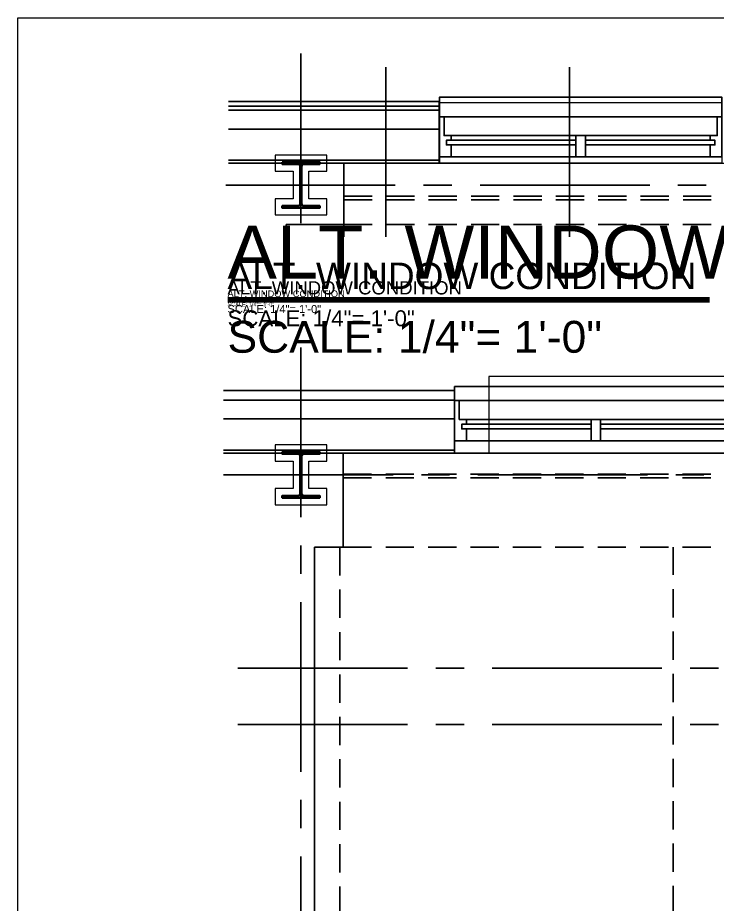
# Model space of a CAD drawing. Header units: inches. Extents: x 5995 to 10907, y 3795 to 5123.
# Drawn here: x 5995.4 to 6143.9, y 4934.7 to 5122.9 of the extents above; entities that cross this region are included whole.
import ezdxf
from ezdxf.enums import TextEntityAlignment as Align
from ezdxf.xclip import XClip

# ---------------------------------------------------------------- set-up
doc = ezdxf.new("R2010")
doc.units = ezdxf.units.IN
doc.header["$LTSCALE"] = 48
doc.header["$MEASUREMENT"] = 0
doc.header["$XCLIPFRAME"] = 0
for name, pattern in [('CENTER2', [1.125, 0.75, -0.125, 0.125, -0.125]), ('HIDDEN', [0.375, 0.25, -0.125]), ('HIDDEN2', [0.1875, 0.125, -0.0625])]:
    doc.linetypes.add(name, pattern=pattern)
for name, color, linetype in [('_0_Objects', 8, 'Continuous'), ('A-Flor-Ovhd', 8, 'HIDDEN2'), ('A-Flor-Soffit', 8, 'HIDDEN2'), ('A-Glaz', 8, 'Continuous'), ('A-Glaz-Sill', 8, 'Continuous'), ('A-Grid(3-32)', 8, 'CENTER2'), ('A-Wall-Full', 8, 'Continuous'), ('A-Wall-Hatch', 8, 'Continuous')]:
    doc.layers.add(name, color=color, linetype=linetype)
for name, color, linetype, lineweight in [('A-Detl-Hatch', 8, 'Continuous', 18), ('G-Anno-Ttlb', 8, 'Continuous', 50), ('G-Anno-Ttlb @ 12', 8, 'Continuous', 50), ('G-Anno-Ttlb @ 24', 8, 'Continuous', 50), ('G-Anno-Ttlb @ 48', 8, 'Continuous', 50), ('G-Anno-Ttlb @ 96', 8, 'Continuous', 50), ('S-Detl-Hatch', 8, 'Continuous', 18), ('S-Detl-Wide', 8, 'Continuous', 35)]:
    doc.layers.add(name, color=color, linetype=linetype, lineweight=lineweight)
doc.layers.add('G-Anno-Nplt', color=8, linetype='Continuous', lineweight=18, plot=False)
doc.layers.add('G-Anno-View', color=8, linetype='Continuous', lineweight=18, plot=False)
doc.styles.add('RomanS', font='arial.ttf')
doc.styles.get("Standard").update_dxf_attribs({"font": 'arial.ttf'})

# ---------------------------------------------------------------- blocks, each defined once
blk = doc.blocks.new('King Studio 1')
at = {"layer": 'A-Flor-Soffit'}
for p, q in [((8.36, 260.64), (8.36, 146.75)), ((9.12, 260.64), (188.88, 260.64)), ((79.12, 146.75), (79.12, 260.64))]:
    blk.add_line(p, q, dxfattribs=at)
at = {"layer": 'A-Wall-Full'}
for p, q in [((9.12, 280.63), (9.12, 260.64)), ((3, 146.75), (3, 260.64)), ((3, 260.64), (9.12, 260.64))]:
    blk.add_line(p, q, dxfattribs=at)
at = {"layer": 'G-Anno-Nplt'}
blk.add_line((9.12, 280.63), (215.02, 280.63), dxfattribs=at)
for points in [[(40, 280.63), (100, 280.63), (100, 296.87), (40, 296.87)], [(32.75, 294.75), (92.75, 294.75), (92.75, 280.63), (32.75, 280.63)]]:
    blk.add_lwpolyline(points, close=True, dxfattribs=at)
blk = doc.blocks.new('King Studio 1- 06')
at = {"layer": 'A-Flor-Soffit'}
for q in [(185.38, 267.63), (8.36, 146.75)]:
    blk.add_line((8.36, 267.63), q, dxfattribs=at)
at = {"layer": 'A-Wall-Full'}
for p, q in [((8.36, 280.63), (8.36, 267.63)), ((-3.85, 267.63), (-3.85, 146.75)), ((-3.85, 267.63), (8.36, 267.63))]:
    blk.add_line(p, q, dxfattribs=at)
at = {"layer": 'G-Anno-Nplt'}
blk.add_line((8.36, 280.63), (212.63, 280.62), dxfattribs=at)
blk.add_lwpolyline([(28.63, 280.62), (28.63, 293.5), (88.63, 293.5), (88.63, 280.62)], close=True, dxfattribs=at)
blk = doc.blocks.new('EXTERIOR WINDOW 3')
at = {"layer": 'A-Glaz'}
for p, q in [((5693, -8445.75), (5693, -8419.25)), ((5694, -8445.75), (5694, -8419.25)), ((5695, -8474.25), (5695, -8419.25)), ((5693, -8474.25), (5693, -8447.75)), ((5694, -8474.25), (5694, -8447.75))]:
    blk.add_line(p, q, dxfattribs=at)
for points in [[(5693, -8419.25), (5690.5, -8419.25), (5690.5, -8416.75), (5699, -8416.75), (5699, -8417.75), (5695, -8417.75), (5695, -8419.25), (5694, -8419.25), (5694, -8418.25), (5693, -8418.25), (5693, -8419.25)], [(5693, -8474.25), (5690.5, -8474.25), (5690.5, -8476.75), (5699, -8476.75), (5699, -8475.75), (5695, -8475.75), (5695, -8474.25), (5694, -8474.25), (5694, -8475.25), (5693, -8475.25), (5693, -8474.25)]]:
    blk.add_lwpolyline(points, dxfattribs=at)
blk.add_lwpolyline([(5690.5, -8445.75), (5690.5, -8447.75), (5695, -8447.75), (5695, -8445.75)], close=True, dxfattribs=at)
at = {"layer": 'A-Glaz-Sill'}
for p, q in [((5689.12, -8416.75), (5689.12, -8476.75)), ((5690.5, -8419.25), (5690.5, -8474.25)), ((5699, -8475.75), (5699, -8417.75))]:
    blk.add_line(p, q, dxfattribs=at)
blk.add_lwpolyline([(5699, -8476.75), (5703.12, -8476.75), (5703.12, -8416.75), (5699, -8416.75)], dxfattribs=at)
blk = doc.blocks.new('EXTERIOR WINDOW 4')
at = {"layer": 'A-Glaz'}
for p, q in [((3139.62, -8499), (3194.62, -8499)), ((3139.62, -8500), (3166.12, -8500)), ((3168.12, -8500), (3194.62, -8500)), ((3139.62, -8501), (3166.12, -8501)), ((3168.12, -8501), (3194.62, -8501))]:
    blk.add_line(p, q, dxfattribs=at)
for points in [[(3139.62, -8501), (3139.62, -8503.5), (3137.12, -8503.5), (3137.12, -8495), (3138.12, -8495), (3138.12, -8499), (3139.62, -8499), (3139.62, -8500), (3138.62, -8500), (3138.62, -8501), (3139.62, -8501)], [(3194.62, -8501), (3194.62, -8503.5), (3197.12, -8503.5), (3197.12, -8495), (3196.12, -8495), (3196.12, -8499), (3194.62, -8499), (3194.62, -8500), (3195.62, -8500), (3195.62, -8501), (3194.62, -8501)]]:
    blk.add_lwpolyline(points, dxfattribs=at)
blk.add_lwpolyline([(3168.12, -8503.5), (3166.12, -8503.5), (3166.12, -8499), (3168.12, -8499)], close=True, dxfattribs=at)
at = {"layer": 'A-Glaz-Sill'}
for p, q in [((3138.12, -8495), (3196.12, -8495)), ((3194.62, -8503.5), (3139.62, -8503.5)), ((3197.12, -8506.13), (3137.12, -8506.13))]:
    blk.add_line(p, q, dxfattribs=at)
blk.add_lwpolyline([(3137.12, -8495), (3137.12, -8492), (3197.12, -8492), (3197.12, -8495)], dxfattribs=at)
blk = doc.blocks.new('2ND FLOOR CORE & SHELL')
at = {"layer": 'A-Wall-Full'}
for p, q in [((8953.12, -8296.13), (8953.12, -8398.13)), ((8966.25, -8296.13), (8966.25, -8398.13)), ((8953.12, -8398.13), (8965.12, -8398.13)), ((9065.12, -8574.87), (9137.12, -8574.87)), ((9137.12, -8588.12), (9137.12, -8574.87)), ((9137.12, -8588.12), (9065.12, -8588.12)), ((11689.12, -8844.75), (11689.12, -9209.38)), ((11704.5, -8844.75), (11704.5, -9224.75))]:
    blk.add_line(p, q, dxfattribs=at)
at = {"layer": 'A-Wall-Hatch'}
for p, q in [((8953.75, -8296.13), (8953.75, -8398.13)), ((8960.37, -8296.13), (8960.37, -8398.13)), ((8964.37, -8296.13), (8964.37, -8398.13)), ((8965.25, -8296.13), (8965.25, -8398.13)), ((9065.12, -8576.87), (9137.12, -8576.87)), ((9137.12, -8580.87), (9065.12, -8580.87)), ((9137.12, -8587.5), (9065.12, -8587.5)), ((11689.75, -8844.75), (11689.75, -9210)), ((11696.37, -8844.75), (11696.37, -9216.63)), ((11699.87, -8844.75), (11699.87, -9220.13)), ((11700.87, -8844.75), (11700.87, -9221.13))]:
    blk.add_line(p, q, dxfattribs=at)
at = {"xscale": -1, "rotation": 180}
blk.add_blockref('EXTERIOR WINDOW 3', (3264, -16874.88), dxfattribs=at)
blk.add_blockref('EXTERIOR WINDOW 4', (6000, -82))
blk = doc.blocks.new('*U8')
at = {"layer": 'A-Detl-Hatch'}
h = blk.add_hatch(dxfattribs=at)
h.set_pattern_fill('ANSI32', color=256, scale=6, style=0)
h.set_pattern_definition([(45, (0, -4.865), (-1.591, 1.591), []), (45, (1.0607, -4.865), (-1.591, 1.591), [])])
edge = h.paths.add_edge_path()
edge.add_line((3.98, -9.73), (3.98, -9.295))
edge.add_line((3.98, -9.295), (0.645, -9.295))
edge.add_arc((0.645, -8.795), 0.5, 180, 270, ccw=False)
edge.add_line((0.145, -8.795), (0.145, -0.935))
edge.add_arc((0.645, -0.935), 0.5, 90, 180, ccw=False)
edge.add_line((0.645, -0.435), (3.98, -0.435))
edge.add_line((3.98, -0.435), (3.98, 0))
edge.add_line((3.98, 0), (-3.98, 0))
edge.add_line((-3.98, 0), (-3.98, -0.435))
edge.add_line((-3.98, -0.435), (-0.645, -0.435))
edge.add_arc((-0.645, -0.935), 0.5, 0, 90, ccw=False)
edge.add_line((-0.145, -0.935), (-0.145, -8.795))
edge.add_arc((-0.645, -8.795), 0.5, -90, 0, ccw=False)
edge.add_line((-0.645, -9.295), (-3.98, -9.295))
edge.add_line((-3.98, -9.295), (-3.98, -9.73))
edge.add_line((-3.98, -9.73), (3.98, -9.73))
at = {"linetype": 'ByBlock'}
blk.add_lwpolyline([(3.98, -9.73), (3.98, -9.295), (0.645, -9.295, -0.4142136), (0.145, -8.795), (0.145, -0.935, -0.4142136), (0.645, -0.435), (3.98, -0.435), (3.98, 0), (-3.98, 0), (-3.98, -0.435), (-0.645, -0.435, -0.4142136), (-0.145, -0.935), (-0.145, -8.795, -0.4142136), (-0.645, -9.295), (-3.98, -9.295), (-3.98, -9.73)], format="xyb", close=True, dxfattribs=at)
blk = doc.blocks.new('W10X33')
at = {"layer": 'S-Detl-Hatch'}
blk.add_lwpolyline([(13773.28, -7309.78), (13773.28, -7306.34), (13769.45, -7306.34), (13769.45, -7300.48), (13773.28, -7300.48), (13773.28, -7297.05), (13762.32, -7297.05), (13762.32, -7300.48), (13766.16, -7300.48), (13766.16, -7306.34), (13762.32, -7306.34), (13762.32, -7309.78)], close=True, dxfattribs=at)
at = {"layer": 'S-Detl-Wide'}
blk.add_blockref('*U8', (13767.8, -7298.55), dxfattribs=at)
blk = doc.blocks.new('2ND FLOOR - STRUCTURAL GRID')
at = {"layer": 'A-Grid(3-32)'}
for p, q in [((8948.5, -7426.01), (8948.5, -9409.77)), ((9104.5, -7426.01), (9104.5, -9409.77)), ((11912.5, -8368.75), (8104.5, -8368.75)), ((8122.72, -8386.75), (11894.28, -8386.75)), ((8119.38, -8425.75), (11897.61, -8425.75)), ((8104.5, -8592.75), (11912.5, -8592.75)), ((11912.5, -8645.75), (8104.5, -8645.75))]:
    blk.add_line(p, q, dxfattribs=at)
blk.add_lwpolyline([(11888.38, -8633.75), (8129.44, -8633.75), (8117.37, -8618.94), (8070.12, -8618.94)], dxfattribs=at)
for p, rotation in [((1645.09, -22136.55), 90), ((22872.3, -15896.16), 180)]:
    blk.add_blockref('W10X33', p, dxfattribs=dict(rotation=rotation))
blk = doc.blocks.new('Anno_Title_T2')
at = {"linetype": 'ByBlock', "lineweight": -2, "style": 'RomanS'}
blk.add_attdef('TITLE', (0, 0.5), '', height=1.25, dxfattribs=at)
blk.add_attdef('SCALE', text='', height=0.75, dxfattribs=at).set_placement((0, -0.5), align=Align.TOP_LEFT)
blk = doc.blocks.new('*U291')
at = {"layer": 'G-Anno-Ttlb @ 12'}
ref = blk.add_blockref('Anno_Title_T2', (6039.91, 5063.03), dxfattribs=dict(at, xscale=1.125, yscale=1.125, zscale=1.125))
ref.add_attrib('TITLE', 'ALT. WINDOW CONDITION', (6039.91, 5063.59), dxfattribs={"layer": '0', "linetype": 'ByBlock', "lineweight": -2, "height": 1.4062})
ref.add_attrib('SCALE', 'SCALE: 1/4"= 1\'-0"', dxfattribs={"layer": '0', "linetype": 'ByBlock', "lineweight": -2, "height": 0.8438}).set_placement((6039.91, 5062.46), align=Align.TOP_LEFT)
at = {"layer": 'G-Anno-Ttlb @ 24'}
ref = blk.add_blockref('Anno_Title_T2', (6039.91, 5063.03), dxfattribs=dict(at, xscale=2.25, yscale=2.25, zscale=2.25))
ref.add_attrib('TITLE', 'ALT. WINDOW CONDITION', (6039.91, 5064.15), dxfattribs={"layer": '0', "linetype": 'ByBlock', "lineweight": -2, "height": 2.8125})
ref.add_attrib('SCALE', 'SCALE: 1/4"= 1\'-0"', dxfattribs={"layer": '0', "linetype": 'ByBlock', "lineweight": -2, "height": 1.6875}).set_placement((6039.91, 5061.9), align=Align.TOP_LEFT)
at = {"layer": 'G-Anno-Ttlb @ 48'}
ref = blk.add_blockref('Anno_Title_T2', (6039.91, 5063.03), dxfattribs=dict(at, xscale=4.5, yscale=4.5, zscale=4.5))
ref.add_attrib('TITLE', 'ALT. WINDOW CONDITION', (6039.91, 5065.28), dxfattribs={"layer": '0', "linetype": 'ByBlock', "lineweight": -2, "height": 5.625})
ref.add_attrib('SCALE', 'SCALE: 1/4"= 1\'-0"', dxfattribs={"layer": '0', "linetype": 'ByBlock', "lineweight": -2, "height": 3.375}).set_placement((6039.91, 5060.78), align=Align.TOP_LEFT)
at = {"layer": 'G-Anno-Ttlb @ 96'}
ref = blk.add_blockref('Anno_Title_T2', (6039.91, 5063.03), dxfattribs=dict(at, xscale=9, yscale=9, zscale=9))
ref.add_attrib('TITLE', 'ALT. WINDOW CONDITION', (6039.91, 5067.53), dxfattribs={"layer": '0', "linetype": 'ByBlock', "lineweight": -2, "height": 11.25})
ref.add_attrib('SCALE', 'SCALE: 1/4"= 1\'-0"', dxfattribs={"layer": '0', "linetype": 'ByBlock', "lineweight": -2, "height": 6.75}).set_placement((6039.91, 5058.53), align=Align.TOP_LEFT)

msp = doc.modelspace()

# ---------------------------------------------------------------- linework, layer by layer
at = {"layer": 'A-Flor-Ovhd'}
for p, q in [((6064.61, 5085), (6186.12, 5084.99)), ((6064.61, 5084.25), (6186.87, 5084.24)), ((6064.49, 5025.99), (6244.39, 5025.99)), ((6064.49, 5025.24), (6244.39, 5025.24))]:
    msp.add_line(p, q, dxfattribs=at)
at = {"layer": 'G-Anno-Ttlb'}
msp.add_lwpolyline([(6039.91, 5063.03, 1.2, 1.2, 0), (6142.28, 5063.03, 0.025, 0.025, 0)], format="xyseb", dxfattribs=at)
at = {"layer": 'G-Anno-View'}
msp.add_lwpolyline([(5995.37, 5122.88), (7513.37, 5122.88), (7513.37, 4006.88), (5995.37, 4006.88)], close=True, dxfattribs=at)

# ---------------------------------------------------------------- block references
at = {"layer": '_0_Objects', "linetype": 'HIDDEN'}
ref = msp.add_blockref('2ND FLOOR - STRUCTURAL GRID', (-2313.25, -3861.13), dxfattribs=dict(at, rotation=90))
XClip(ref).set_block_clipping_path([(8937.524576344, -8599.3417139608), (8976.4248924045, -8352.7835952695)])
at = {"layer": '_0_Objects'}
ref = msp.add_blockref('2ND FLOOR CORE & SHELL', (-2313.25, -3861.13), dxfattribs=dict(at, rotation=90))
XClip(ref).set_block_clipping_path([(8930.745256458, -8599.3417139608), (8976.4248924045, -8353.3567072974)])
ref = msp.add_blockref('2ND FLOOR CORE & SHELL', (15257.26, -6592.23), dxfattribs=dict(at, xscale=-1, rotation=270))
XClip(ref).set_block_clipping_path([(11666.7919673718, -8875.9092304868), (11713.5180297592, -8621.1840603719)])
ref = msp.add_blockref('King Studio 1- 06', (6056.24, 4811.37), dxfattribs=at)
XClip(ref).set_block_clipping_path([(-25.8011487589, 265.0249935921), (224.2280390994, 304.1070228728)])
ref = msp.add_blockref('2ND FLOOR CORE & SHELL', (-3049, 13618.61), dxfattribs=at)
XClip(ref).set_block_clipping_path([(9088.0613378131, -8878.3672574039), (9343.1238378131, -8565.7422574039)])
at = {"layer": '_0_Objects', "linetype": 'HIDDEN'}
ref = msp.add_blockref('2ND FLOOR - STRUCTURAL GRID', (-3049, 13618.61), dxfattribs=at)
XClip(ref).set_block_clipping_path([(9088.0613378131, -8878.3672574039), (9343.1238378131, -8565.7422574039)])
at = {"layer": '_0_Objects'}
msp.add_blockref('King Studio 1', (6055.37, 4749.86), dxfattribs=at)
at = {"layer": 'G-Anno-Ttlb'}
msp.add_blockref('*U291', (0, 0), dxfattribs=at)

doc.saveas('drawing.dxf')
